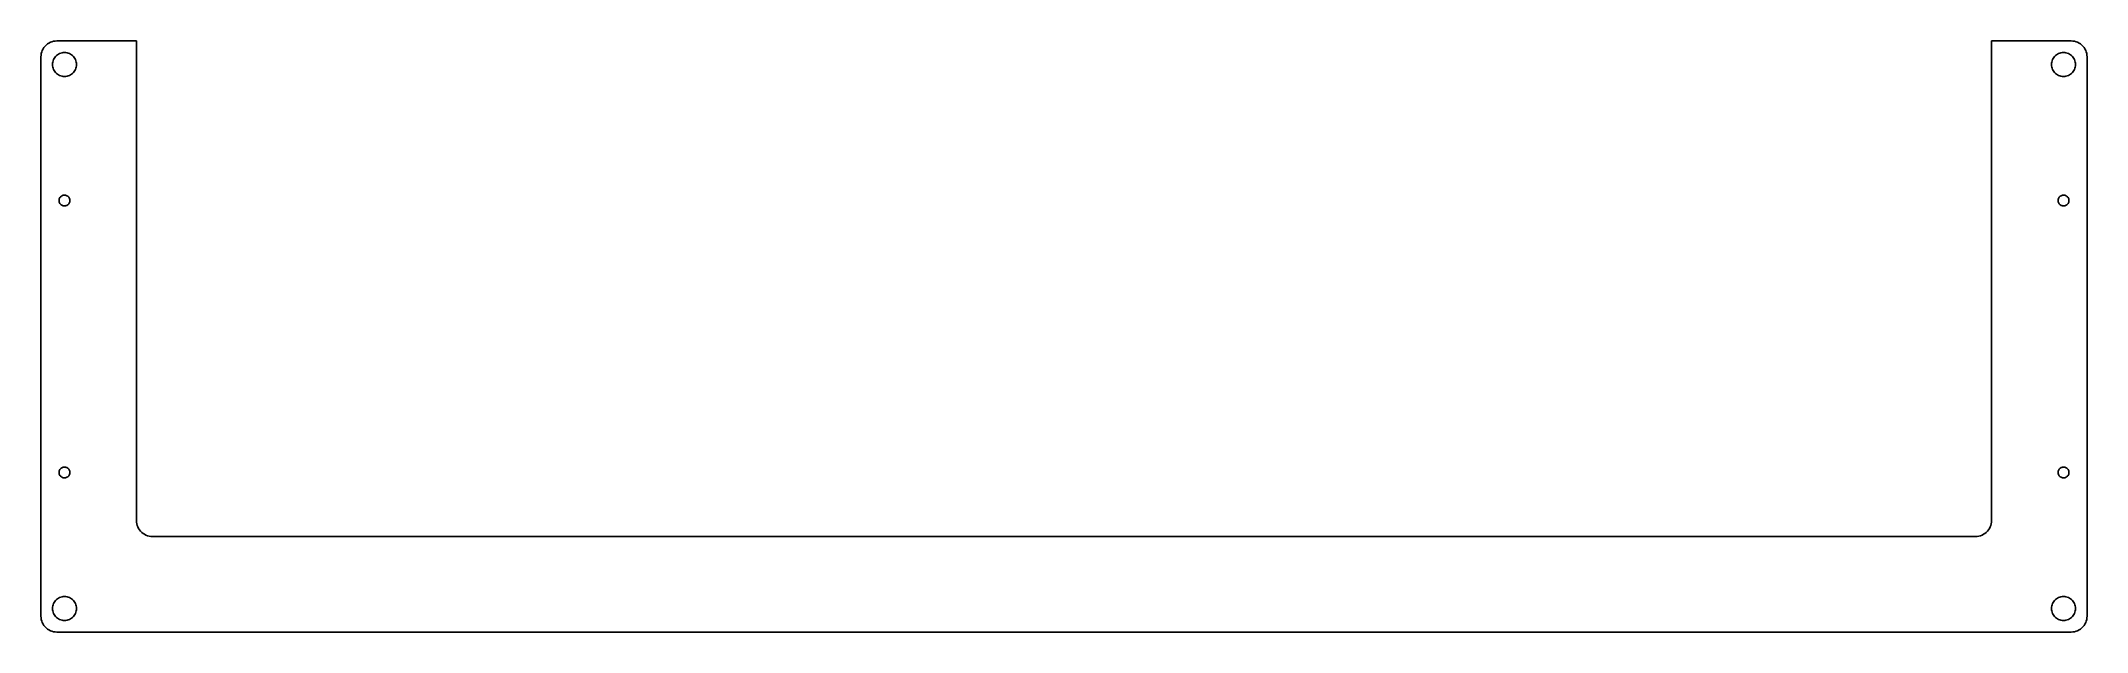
# Model space of a CAD drawing. Header units: metres. Extents: x -320 to 320, y -92 to 92.
import ezdxf

# ---------------------------------------------------------------- set-up
doc = ezdxf.new("R2010")
doc.units = ezdxf.units.M

msp = doc.modelspace()

# ---------------------------------------------------------------- linework, layer by layer
for p, q in [((-319.205, 89.875), (-319.443, 89.4087)), ((-318.92, 90.3139), (-319.205, 89.875)), ((-318.591, 90.7207), (-318.92, 90.3139)), ((-318.221, 91.0907), (-318.591, 90.7207)), ((-317.814, 91.4201), (-318.221, 91.0907)), ((-317.375, 91.7051), (-317.814, 91.4201)), ((-316.909, 91.9427), (-317.375, 91.7051)), ((-316.42, 92.1303), (-316.909, 91.9427)), ((-315.915, 92.2657), (-316.42, 92.1303)), ((-315.398, 92.3476), (-315.915, 92.2657)), ((-314.875, 92.375), (-315.398, 92.3476)), ((-290, 92.375), (-314.875, 92.375)), ((-290, -57.5), (-290, 92.375)), ((314.875, 92.375), (290, 92.375)), ((290, 92.375), (290, -57.5)), ((315.398, 92.3476), (314.875, 92.375)), ((315.915, 92.2657), (315.398, 92.3476)), ((316.42, 92.1303), (315.915, 92.2657)), ((316.909, 91.9427), (316.42, 92.1303)), ((317.375, 91.7051), (316.909, 91.9427)), ((317.814, 91.4201), (317.375, 91.7051)), ((318.221, 91.0907), (317.814, 91.4201)), ((318.591, 90.7207), (318.221, 91.0907)), ((318.92, 90.3139), (318.591, 90.7207)), ((319.205, 89.875), (318.92, 90.3139)), ((319.443, 89.4087), (319.205, 89.875)), ((-319.848, 87.8976), (-319.875, 87.375)), ((-319.875, 87.375), (-319.875, -87.375)), ((-319.766, 88.4146), (-319.848, 87.8976)), ((-319.63, 88.9201), (-319.766, 88.4146)), ((-319.443, 89.4087), (-319.63, 88.9201)), ((-316.25, 85), (-316.229, 85.392)), ((-316.229, 84.608), (-316.25, 85)), ((-316.229, 85.392), (-316.168, 85.7797)), ((-316.168, 84.2203), (-316.229, 84.608)), ((-316.168, 85.7797), (-316.066, 86.1588)), ((-316.066, 83.8412), (-316.168, 84.2203)), ((-316.066, 86.1588), (-315.926, 86.5253)), ((-315.926, 83.4747), (-316.066, 83.8412)), ((-315.926, 86.5253), (-315.748, 86.875)), ((-315.748, 83.125), (-315.926, 83.4747)), ((-315.748, 86.875), (-315.534, 87.2042)), ((-315.534, 87.2042), (-315.287, 87.5092)), ((-315.287, 87.5092), (-315.009, 87.7868)), ((-315.009, 87.7868), (-314.704, 88.0338)), ((-314.704, 88.0338), (-314.375, 88.2476)), ((-314.375, 88.2476), (-314.025, 88.4258)), ((-314.025, 88.4258), (-313.659, 88.5665)), ((-313.659, 88.5665), (-313.28, 88.668)), ((-313.28, 88.668), (-312.892, 88.7294)), ((-312.892, 88.7294), (-312.5, 88.75)), ((-312.5, 88.75), (-312.108, 88.7294)), ((-312.108, 88.7294), (-311.72, 88.668)), ((-311.72, 88.668), (-311.341, 88.5665)), ((-311.341, 88.5665), (-310.975, 88.4258)), ((-310.975, 88.4258), (-310.625, 88.2476)), ((-310.625, 88.2476), (-310.296, 88.0338)), ((-310.296, 88.0338), (-309.991, 87.7868)), ((-309.991, 87.7868), (-309.713, 87.5092)), ((-309.713, 87.5092), (-309.466, 87.2042)), ((-309.466, 87.2042), (-309.252, 86.875)), ((-309.252, 86.875), (-309.074, 86.5253)), ((-309.074, 83.4747), (-309.252, 83.125)), ((-309.074, 86.5253), (-308.934, 86.1588)), ((-308.934, 83.8412), (-309.074, 83.4747)), ((-308.934, 86.1588), (-308.832, 85.7797)), ((-308.832, 84.2203), (-308.934, 83.8412)), ((-308.832, 85.7797), (-308.771, 85.392)), ((-308.771, 84.608), (-308.832, 84.2203)), ((-308.771, 85.392), (-308.75, 85)), ((-308.75, 85), (-308.771, 84.608)), ((308.75, 85), (308.771, 85.392)), ((308.771, 84.608), (308.75, 85)), ((308.771, 85.392), (308.832, 85.7797)), ((308.832, 84.2203), (308.771, 84.608)), ((308.832, 85.7797), (308.934, 86.1588)), ((308.934, 83.8412), (308.832, 84.2203)), ((308.934, 86.1588), (309.074, 86.5253)), ((309.074, 83.4747), (308.934, 83.8412)), ((309.074, 86.5253), (309.252, 86.875)), ((309.252, 83.125), (309.074, 83.4747)), ((309.252, 86.875), (309.466, 87.2042)), ((309.466, 87.2042), (309.713, 87.5092)), ((309.713, 87.5092), (309.991, 87.7868)), ((309.991, 87.7868), (310.296, 88.0338)), ((310.296, 88.0338), (310.625, 88.2476)), ((310.625, 88.2476), (310.975, 88.4258)), ((310.975, 88.4258), (311.341, 88.5665)), ((311.341, 88.5665), (311.72, 88.668)), ((311.72, 88.668), (312.108, 88.7294)), ((312.108, 88.7294), (312.5, 88.75)), ((312.5, 88.75), (312.892, 88.7294)), ((312.892, 88.7294), (313.28, 88.668)), ((313.28, 88.668), (313.659, 88.5665)), ((313.659, 88.5665), (314.025, 88.4258)), ((314.025, 88.4258), (314.375, 88.2476)), ((314.375, 88.2476), (314.704, 88.0338)), ((314.704, 88.0338), (315.009, 87.7868)), ((315.009, 87.7868), (315.287, 87.5092)), ((315.287, 87.5092), (315.534, 87.2042)), ((315.534, 87.2042), (315.748, 86.875)), ((315.748, 86.875), (315.926, 86.5253)), ((315.926, 83.4747), (315.748, 83.125)), ((315.926, 86.5253), (316.066, 86.1588)), ((316.066, 83.8412), (315.926, 83.4747)), ((316.066, 86.1588), (316.168, 85.7797)), ((316.168, 84.2203), (316.066, 83.8412)), ((316.168, 85.7797), (316.229, 85.392)), ((316.229, 84.608), (316.168, 84.2203)), ((316.229, 85.392), (316.25, 85)), ((316.25, 85), (316.229, 84.608)), ((319.63, 88.9201), (319.443, 89.4087)), ((319.766, 88.4146), (319.63, 88.9201)), ((319.848, 87.8976), (319.766, 88.4146)), ((319.875, 87.375), (319.848, 87.8976)), ((319.875, -87.375), (319.875, 87.375)), ((-315.534, 82.7958), (-315.748, 83.125)), ((-315.287, 82.4908), (-315.534, 82.7958)), ((-315.009, 82.2132), (-315.287, 82.4908)), ((-314.704, 81.9662), (-315.009, 82.2132)), ((-314.375, 81.7524), (-314.704, 81.9662)), ((-314.025, 81.5742), (-314.375, 81.7524)), ((-313.659, 81.4335), (-314.025, 81.5742)), ((-313.28, 81.3319), (-313.659, 81.4335)), ((-312.892, 81.2705), (-313.28, 81.3319)), ((-312.5, 81.25), (-312.892, 81.2705)), ((-312.108, 81.2705), (-312.5, 81.25)), ((-311.72, 81.3319), (-312.108, 81.2705)), ((-311.341, 81.4335), (-311.72, 81.3319)), ((-310.975, 81.5742), (-311.341, 81.4335)), ((-310.625, 81.7524), (-310.975, 81.5742)), ((-310.296, 81.9662), (-310.625, 81.7524)), ((-309.991, 82.2132), (-310.296, 81.9662)), ((-309.713, 82.4908), (-309.991, 82.2132)), ((-309.466, 82.7958), (-309.713, 82.4908)), ((-309.252, 83.125), (-309.466, 82.7958)), ((309.466, 82.7958), (309.252, 83.125)), ((309.713, 82.4908), (309.466, 82.7958)), ((309.991, 82.2132), (309.713, 82.4908)), ((310.296, 81.9662), (309.991, 82.2132)), ((310.625, 81.7524), (310.296, 81.9662)), ((310.975, 81.5742), (310.625, 81.7524)), ((311.341, 81.4335), (310.975, 81.5742)), ((311.72, 81.3319), (311.341, 81.4335)), ((312.108, 81.2705), (311.72, 81.3319)), ((312.5, 81.25), (312.108, 81.2705)), ((312.892, 81.2705), (312.5, 81.25)), ((313.28, 81.3319), (312.892, 81.2705)), ((313.659, 81.4335), (313.28, 81.3319)), ((314.025, 81.5742), (313.659, 81.4335)), ((314.375, 81.7524), (314.025, 81.5742)), ((314.704, 81.9662), (314.375, 81.7524)), ((315.009, 82.2132), (314.704, 81.9662)), ((315.287, 82.4908), (315.009, 82.2132)), ((315.534, 82.7958), (315.287, 82.4908)), ((315.748, 83.125), (315.534, 82.7958)), ((-314.2, 42.5), (-314.182, 42.7475)), ((-314.182, 42.2525), (-314.2, 42.5)), ((-314.182, 42.7475), (-314.128, 42.9898)), ((-314.128, 42.0102), (-314.182, 42.2525)), ((-314.128, 42.9898), (-314.039, 43.2216)), ((-314.039, 41.7784), (-314.128, 42.0102)), ((-314.039, 43.2216), (-313.918, 43.438)), ((-313.918, 41.562), (-314.039, 41.7784)), ((-313.918, 43.438), (-313.766, 43.6344)), ((-313.766, 41.3656), (-313.918, 41.562)), ((-313.766, 43.6344), (-313.587, 43.8067)), ((-313.587, 41.1933), (-313.766, 41.3656)), ((-313.587, 43.8067), (-313.386, 43.9511)), ((-313.386, 41.0489), (-313.587, 41.1933)), ((-313.386, 43.9511), (-313.165, 44.0646)), ((-313.165, 40.9354), (-313.386, 41.0489)), ((-313.165, 44.0646), (-312.93, 44.1447)), ((-312.93, 40.8553), (-313.165, 40.9354)), ((-312.93, 44.1447), (-312.686, 44.1898)), ((-312.686, 40.8102), (-312.93, 40.8553)), ((-312.686, 44.1898), (-312.438, 44.1989)), ((-312.438, 40.8011), (-312.686, 40.8102)), ((-312.438, 44.1989), (-312.191, 44.1717)), ((-312.191, 40.8283), (-312.438, 40.8011)), ((-312.191, 44.1717), (-311.951, 44.1089)), ((-311.951, 40.8911), (-312.191, 40.8283)), ((-311.951, 44.1089), (-311.723, 44.0119)), ((-311.723, 40.9881), (-311.951, 40.8911)), ((-311.723, 44.0119), (-311.511, 43.8826)), ((-311.511, 41.1174), (-311.723, 40.9881)), ((-311.511, 43.8826), (-311.32, 43.7238)), ((-311.32, 41.2762), (-311.511, 41.1174)), ((-311.32, 43.7238), (-311.154, 43.539)), ((-311.154, 41.461), (-311.32, 41.2762)), ((-311.154, 43.539), (-311.018, 43.332)), ((-311.018, 41.668), (-311.154, 41.461)), ((-311.018, 43.332), (-310.912, 43.1073)), ((-310.912, 41.8927), (-311.018, 41.668)), ((-310.912, 43.1073), (-310.841, 42.8696)), ((-310.841, 42.1304), (-310.912, 41.8927)), ((-310.841, 42.8696), (-310.805, 42.6241)), ((-310.805, 42.3759), (-310.841, 42.1304)), ((-310.805, 42.6241), (-310.805, 42.3759)), ((310.805, 42.6241), (310.841, 42.8696)), ((310.805, 42.3759), (310.805, 42.6241)), ((310.841, 42.1304), (310.805, 42.3759)), ((310.841, 42.8696), (310.912, 43.1073)), ((310.912, 41.8927), (310.841, 42.1304)), ((310.912, 43.1073), (311.018, 43.332)), ((311.018, 41.668), (310.912, 41.8927)), ((311.018, 43.332), (311.154, 43.539)), ((311.154, 41.461), (311.018, 41.668)), ((311.154, 43.539), (311.32, 43.7238)), ((311.32, 41.2762), (311.154, 41.461)), ((311.32, 43.7238), (311.511, 43.8826)), ((311.511, 41.1174), (311.32, 41.2762)), ((311.511, 43.8826), (311.723, 44.0119)), ((311.723, 40.9881), (311.511, 41.1174)), ((311.723, 44.0119), (311.951, 44.1089)), ((311.951, 40.8911), (311.723, 40.9881)), ((311.951, 44.1089), (312.191, 44.1717)), ((312.191, 40.8283), (311.951, 40.8911)), ((312.191, 44.1717), (312.438, 44.1989)), ((312.438, 40.8011), (312.191, 40.8283)), ((312.438, 44.1989), (312.686, 44.1898)), ((312.686, 40.8102), (312.438, 40.8011)), ((312.686, 44.1898), (312.93, 44.1447)), ((312.93, 40.8553), (312.686, 40.8102)), ((312.93, 44.1447), (313.165, 44.0646)), ((313.165, 40.9354), (312.93, 40.8553)), ((313.165, 44.0646), (313.386, 43.9511)), ((313.386, 41.0489), (313.165, 40.9354)), ((313.386, 43.9511), (313.587, 43.8067)), ((313.587, 41.1933), (313.386, 41.0489)), ((313.587, 43.8067), (313.766, 43.6344)), ((313.766, 41.3656), (313.587, 41.1933)), ((313.766, 43.6344), (313.918, 43.438)), ((313.918, 41.562), (313.766, 41.3656)), ((313.918, 43.438), (314.039, 43.2216)), ((314.039, 41.7784), (313.918, 41.562)), ((314.039, 43.2216), (314.128, 42.9898)), ((314.128, 42.0102), (314.039, 41.7784)), ((314.128, 42.9898), (314.182, 42.7475)), ((314.182, 42.2525), (314.128, 42.0102)), ((314.182, 42.7475), (314.2, 42.5)), ((314.2, 42.5), (314.182, 42.2525)), ((-314.2, -42.5), (-314.182, -42.2525)), ((-314.182, -42.7475), (-314.2, -42.5)), ((-314.182, -42.2525), (-314.128, -42.0102)), ((-314.128, -42.9898), (-314.182, -42.7475)), ((-314.128, -42.0102), (-314.039, -41.7784)), ((-314.039, -43.2216), (-314.128, -42.9898)), ((-314.039, -41.7784), (-313.918, -41.562)), ((-313.918, -43.438), (-314.039, -43.2216)), ((-313.918, -41.562), (-313.766, -41.3656)), ((-313.766, -43.6344), (-313.918, -43.438)), ((-313.766, -41.3656), (-313.587, -41.1933)), ((-313.587, -43.8067), (-313.766, -43.6344)), ((-313.587, -41.1933), (-313.386, -41.0489)), ((-313.386, -43.9511), (-313.587, -43.8067)), ((-313.386, -41.0489), (-313.165, -40.9354)), ((-313.165, -44.0646), (-313.386, -43.9511)), ((-313.165, -40.9354), (-312.93, -40.8553)), ((-312.93, -44.1447), (-313.165, -44.0646)), ((-312.93, -40.8553), (-312.686, -40.8102)), ((-312.686, -44.1898), (-312.93, -44.1447)), ((-312.686, -40.8102), (-312.438, -40.8011)), ((-312.438, -44.1989), (-312.686, -44.1898)), ((-312.438, -40.8011), (-312.191, -40.8283)), ((-312.191, -44.1717), (-312.438, -44.1989)), ((-312.191, -40.8283), (-311.951, -40.8911)), ((-311.951, -44.1089), (-312.191, -44.1717)), ((-311.951, -40.8911), (-311.723, -40.9881)), ((-311.723, -44.0119), (-311.951, -44.1089)), ((-311.723, -40.9881), (-311.511, -41.1174)), ((-311.511, -43.8826), (-311.723, -44.0119)), ((-311.511, -41.1174), (-311.32, -41.2762)), ((-311.32, -43.7238), (-311.511, -43.8826)), ((-311.32, -41.2762), (-311.154, -41.461)), ((-311.154, -43.539), (-311.32, -43.7238)), ((-311.154, -41.461), (-311.018, -41.668)), ((-311.018, -43.332), (-311.154, -43.539)), ((-311.018, -41.668), (-310.912, -41.8927)), ((-310.912, -43.1073), (-311.018, -43.332)), ((-310.912, -41.8927), (-310.841, -42.1304)), ((-310.841, -42.8696), (-310.912, -43.1073)), ((-310.841, -42.1304), (-310.805, -42.3759)), ((-310.805, -42.6241), (-310.841, -42.8696)), ((-310.805, -42.3759), (-310.805, -42.6241)), ((310.805, -42.3759), (310.841, -42.1304)), ((310.805, -42.6241), (310.805, -42.3759)), ((310.841, -42.8696), (310.805, -42.6241)), ((310.841, -42.1304), (310.912, -41.8927)), ((310.912, -43.1073), (310.841, -42.8696)), ((310.912, -41.8927), (311.018, -41.668)), ((311.018, -43.332), (310.912, -43.1073)), ((311.018, -41.668), (311.154, -41.461)), ((311.154, -43.539), (311.018, -43.332)), ((311.154, -41.461), (311.32, -41.2762)), ((311.32, -43.7238), (311.154, -43.539)), ((311.32, -41.2762), (311.511, -41.1174)), ((311.511, -43.8826), (311.32, -43.7238)), ((311.511, -41.1174), (311.723, -40.9881)), ((311.723, -44.0119), (311.511, -43.8826)), ((311.723, -40.9881), (311.951, -40.8911)), ((311.951, -44.1089), (311.723, -44.0119)), ((311.951, -40.8911), (312.191, -40.8283)), ((312.191, -44.1717), (311.951, -44.1089)), ((312.191, -40.8283), (312.438, -40.8011)), ((312.438, -44.1989), (312.191, -44.1717)), ((312.438, -40.8011), (312.686, -40.8102)), ((312.686, -44.1898), (312.438, -44.1989)), ((312.686, -40.8102), (312.93, -40.8553)), ((312.93, -44.1447), (312.686, -44.1898)), ((312.93, -40.8553), (313.165, -40.9354)), ((313.165, -44.0646), (312.93, -44.1447)), ((313.165, -40.9354), (313.386, -41.0489)), ((313.386, -43.9511), (313.165, -44.0646)), ((313.386, -41.0489), (313.587, -41.1933)), ((313.587, -43.8067), (313.386, -43.9511)), ((313.587, -41.1933), (313.766, -41.3656)), ((313.766, -43.6344), (313.587, -43.8067)), ((313.766, -41.3656), (313.918, -41.562)), ((313.918, -43.438), (313.766, -43.6344)), ((313.918, -41.562), (314.039, -41.7784)), ((314.039, -43.2216), (313.918, -43.438)), ((314.039, -41.7784), (314.128, -42.0102)), ((314.128, -42.9898), (314.039, -43.2216)), ((314.128, -42.0102), (314.182, -42.2525)), ((314.182, -42.7475), (314.128, -42.9898)), ((314.182, -42.2525), (314.2, -42.5)), ((314.2, -42.5), (314.182, -42.7475)), ((-289.973, -58.0226), (-290, -57.5)), ((290, -57.5), (289.973, -58.0226)), ((-289.891, -58.5396), (-289.973, -58.0226)), ((-289.755, -59.0451), (-289.891, -58.5396)), ((-289.568, -59.5337), (-289.755, -59.0451)), ((-289.33, -60), (-289.568, -59.5337)), ((-289.045, -60.4389), (-289.33, -60)), ((-288.716, -60.8457), (-289.045, -60.4389)), ((-288.346, -61.2157), (-288.716, -60.8457)), ((-287.939, -61.5451), (-288.346, -61.2157)), ((-287.5, -61.8301), (-287.939, -61.5451)), ((-287.034, -62.0677), (-287.5, -61.8301)), ((-286.545, -62.2553), (-287.034, -62.0677)), ((-286.04, -62.3907), (-286.545, -62.2553)), ((-285.523, -62.4726), (-286.04, -62.3907)), ((-285, -62.5), (-285.523, -62.4726)), ((285, -62.5), (-285, -62.5)), ((285.523, -62.4726), (285, -62.5)), ((286.04, -62.3907), (285.523, -62.4726)), ((286.545, -62.2553), (286.04, -62.3907)), ((287.034, -62.0677), (286.545, -62.2553)), ((287.5, -61.8301), (287.034, -62.0677)), ((287.939, -61.5451), (287.5, -61.8301)), ((288.346, -61.2157), (287.939, -61.5451)), ((288.716, -60.8457), (288.346, -61.2157)), ((289.045, -60.4389), (288.716, -60.8457)), ((289.33, -60), (289.045, -60.4389)), ((289.568, -59.5337), (289.33, -60)), ((289.755, -59.0451), (289.568, -59.5337)), ((289.891, -58.5396), (289.755, -59.0451)), ((289.973, -58.0226), (289.891, -58.5396)), ((-315.926, -83.4747), (-315.748, -83.125)), ((-315.748, -83.125), (-315.534, -82.7958)), ((-315.534, -82.7958), (-315.287, -82.4908)), ((-315.287, -82.4908), (-315.009, -82.2132)), ((-315.009, -82.2132), (-314.704, -81.9662)), ((-314.704, -81.9662), (-314.375, -81.7524)), ((-314.375, -81.7524), (-314.025, -81.5742)), ((-314.025, -81.5742), (-313.659, -81.4335)), ((-313.659, -81.4335), (-313.28, -81.3319)), ((-313.28, -81.3319), (-312.892, -81.2705)), ((-312.892, -81.2705), (-312.5, -81.25)), ((-312.5, -81.25), (-312.108, -81.2705)), ((-312.108, -81.2705), (-311.72, -81.3319)), ((-311.72, -81.3319), (-311.341, -81.4335)), ((-311.341, -81.4335), (-310.975, -81.5742)), ((-310.975, -81.5742), (-310.625, -81.7524)), ((-310.625, -81.7524), (-310.296, -81.9662)), ((-310.296, -81.9662), (-309.991, -82.2132)), ((-309.991, -82.2132), (-309.713, -82.4908)), ((-309.713, -82.4908), (-309.466, -82.7958)), ((-309.466, -82.7958), (-309.252, -83.125)), ((-309.252, -83.125), (-309.074, -83.4747)), ((309.074, -83.4747), (309.252, -83.125)), ((309.252, -83.125), (309.466, -82.7958)), ((309.466, -82.7958), (309.713, -82.4908)), ((309.713, -82.4908), (309.991, -82.2132)), ((309.991, -82.2132), (310.296, -81.9662)), ((310.296, -81.9662), (310.625, -81.7524)), ((310.625, -81.7524), (310.975, -81.5742)), ((310.975, -81.5742), (311.341, -81.4335)), ((311.341, -81.4335), (311.72, -81.3319)), ((311.72, -81.3319), (312.108, -81.2705)), ((312.108, -81.2705), (312.5, -81.25)), ((312.5, -81.25), (312.892, -81.2705)), ((312.892, -81.2705), (313.28, -81.3319)), ((313.28, -81.3319), (313.659, -81.4335)), ((313.659, -81.4335), (314.025, -81.5742)), ((314.025, -81.5742), (314.375, -81.7524)), ((314.375, -81.7524), (314.704, -81.9662)), ((314.704, -81.9662), (315.009, -82.2132)), ((315.009, -82.2132), (315.287, -82.4908)), ((315.287, -82.4908), (315.534, -82.7958)), ((315.534, -82.7958), (315.748, -83.125)), ((315.748, -83.125), (315.926, -83.4747)), ((-319.875, -87.375), (-319.848, -87.8976)), ((-319.848, -87.8976), (-319.766, -88.4146)), ((-319.766, -88.4146), (-319.63, -88.9201)), ((-319.63, -88.9201), (-319.443, -89.4087)), ((-319.443, -89.4087), (-319.205, -89.875)), ((-316.25, -85), (-316.229, -84.608)), ((-316.229, -85.392), (-316.25, -85)), ((-316.229, -84.608), (-316.168, -84.2203)), ((-316.168, -85.7797), (-316.229, -85.392)), ((-316.168, -84.2203), (-316.066, -83.8412)), ((-316.066, -86.1588), (-316.168, -85.7797)), ((-316.066, -83.8412), (-315.926, -83.4747)), ((-315.926, -86.5253), (-316.066, -86.1588)), ((-315.748, -86.875), (-315.926, -86.5253)), ((-315.534, -87.2042), (-315.748, -86.875)), ((-315.287, -87.5092), (-315.534, -87.2042)), ((-315.009, -87.7868), (-315.287, -87.5092)), ((-314.704, -88.0338), (-315.009, -87.7868)), ((-314.375, -88.2476), (-314.704, -88.0338)), ((-314.025, -88.4258), (-314.375, -88.2476)), ((-313.659, -88.5665), (-314.025, -88.4258)), ((-313.28, -88.668), (-313.659, -88.5665)), ((-312.892, -88.7294), (-313.28, -88.668)), ((-312.5, -88.75), (-312.892, -88.7294)), ((-312.108, -88.7294), (-312.5, -88.75)), ((-311.72, -88.668), (-312.108, -88.7294)), ((-311.341, -88.5665), (-311.72, -88.668)), ((-310.975, -88.4258), (-311.341, -88.5665)), ((-310.625, -88.2476), (-310.975, -88.4258)), ((-310.296, -88.0338), (-310.625, -88.2476)), ((-309.991, -87.7868), (-310.296, -88.0338)), ((-309.713, -87.5092), (-309.991, -87.7868)), ((-309.466, -87.2042), (-309.713, -87.5092)), ((-309.252, -86.875), (-309.466, -87.2042)), ((-309.074, -86.5253), (-309.252, -86.875)), ((-309.074, -83.4747), (-308.934, -83.8412)), ((-308.934, -86.1588), (-309.074, -86.5253)), ((-308.934, -83.8412), (-308.832, -84.2203)), ((-308.832, -85.7797), (-308.934, -86.1588)), ((-308.832, -84.2203), (-308.771, -84.608)), ((-308.771, -85.392), (-308.832, -85.7797)), ((-308.771, -84.608), (-308.75, -85)), ((-308.75, -85), (-308.771, -85.392)), ((308.75, -85), (308.771, -84.608)), ((308.771, -85.392), (308.75, -85)), ((308.771, -84.608), (308.832, -84.2203)), ((308.832, -85.7797), (308.771, -85.392)), ((308.832, -84.2203), (308.934, -83.8412)), ((308.934, -86.1588), (308.832, -85.7797)), ((308.934, -83.8412), (309.074, -83.4747)), ((309.074, -86.5253), (308.934, -86.1588)), ((309.252, -86.875), (309.074, -86.5253)), ((309.466, -87.2042), (309.252, -86.875)), ((309.713, -87.5092), (309.466, -87.2042)), ((309.991, -87.7868), (309.713, -87.5092)), ((310.296, -88.0338), (309.991, -87.7868)), ((310.625, -88.2476), (310.296, -88.0338)), ((310.975, -88.4258), (310.625, -88.2476)), ((311.341, -88.5665), (310.975, -88.4258)), ((311.72, -88.668), (311.341, -88.5665)), ((312.108, -88.7294), (311.72, -88.668)), ((312.5, -88.75), (312.108, -88.7294)), ((312.892, -88.7294), (312.5, -88.75)), ((313.28, -88.668), (312.892, -88.7294)), ((313.659, -88.5665), (313.28, -88.668)), ((314.025, -88.4258), (313.659, -88.5665)), ((314.375, -88.2476), (314.025, -88.4258)), ((314.704, -88.0338), (314.375, -88.2476)), ((315.009, -87.7868), (314.704, -88.0338)), ((315.287, -87.5092), (315.009, -87.7868)), ((315.534, -87.2042), (315.287, -87.5092)), ((315.748, -86.875), (315.534, -87.2042)), ((315.926, -86.5253), (315.748, -86.875)), ((315.926, -83.4747), (316.066, -83.8412)), ((316.066, -86.1588), (315.926, -86.5253)), ((316.066, -83.8412), (316.168, -84.2203)), ((316.168, -85.7797), (316.066, -86.1588)), ((316.168, -84.2203), (316.229, -84.608)), ((316.229, -85.392), (316.168, -85.7797)), ((316.229, -84.608), (316.25, -85)), ((316.25, -85), (316.229, -85.392)), ((319.205, -89.875), (319.443, -89.4087)), ((319.443, -89.4087), (319.63, -88.9201)), ((319.63, -88.9201), (319.766, -88.4146)), ((319.766, -88.4146), (319.848, -87.8976)), ((319.848, -87.8976), (319.875, -87.375)), ((-319.205, -89.875), (-318.92, -90.3139)), ((-318.92, -90.3139), (-318.591, -90.7207)), ((-318.591, -90.7207), (-318.221, -91.0907)), ((-318.221, -91.0907), (-317.814, -91.4201)), ((-317.814, -91.4201), (-317.375, -91.7051)), ((-317.375, -91.7051), (-316.909, -91.9427)), ((-316.909, -91.9427), (-316.42, -92.1303)), ((-316.42, -92.1303), (-315.915, -92.2657)), ((-315.915, -92.2657), (-315.398, -92.3476)), ((-315.398, -92.3476), (-314.875, -92.375)), ((-314.875, -92.375), (314.875, -92.375)), ((314.875, -92.375), (315.398, -92.3476)), ((315.398, -92.3476), (315.915, -92.2657)), ((315.915, -92.2657), (316.42, -92.1303)), ((316.42, -92.1303), (316.909, -91.9427)), ((316.909, -91.9427), (317.375, -91.7051)), ((317.375, -91.7051), (317.814, -91.4201)), ((317.814, -91.4201), (318.221, -91.0907)), ((318.221, -91.0907), (318.591, -90.7207)), ((318.591, -90.7207), (318.92, -90.3139)), ((318.92, -90.3139), (319.205, -89.875))]:
    msp.add_line(p, q)

doc.saveas('drawing.dxf')
